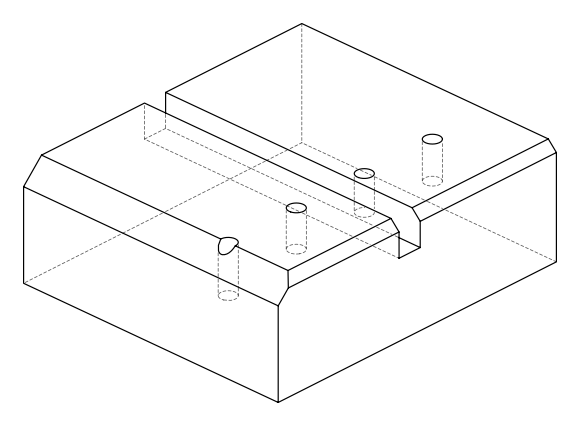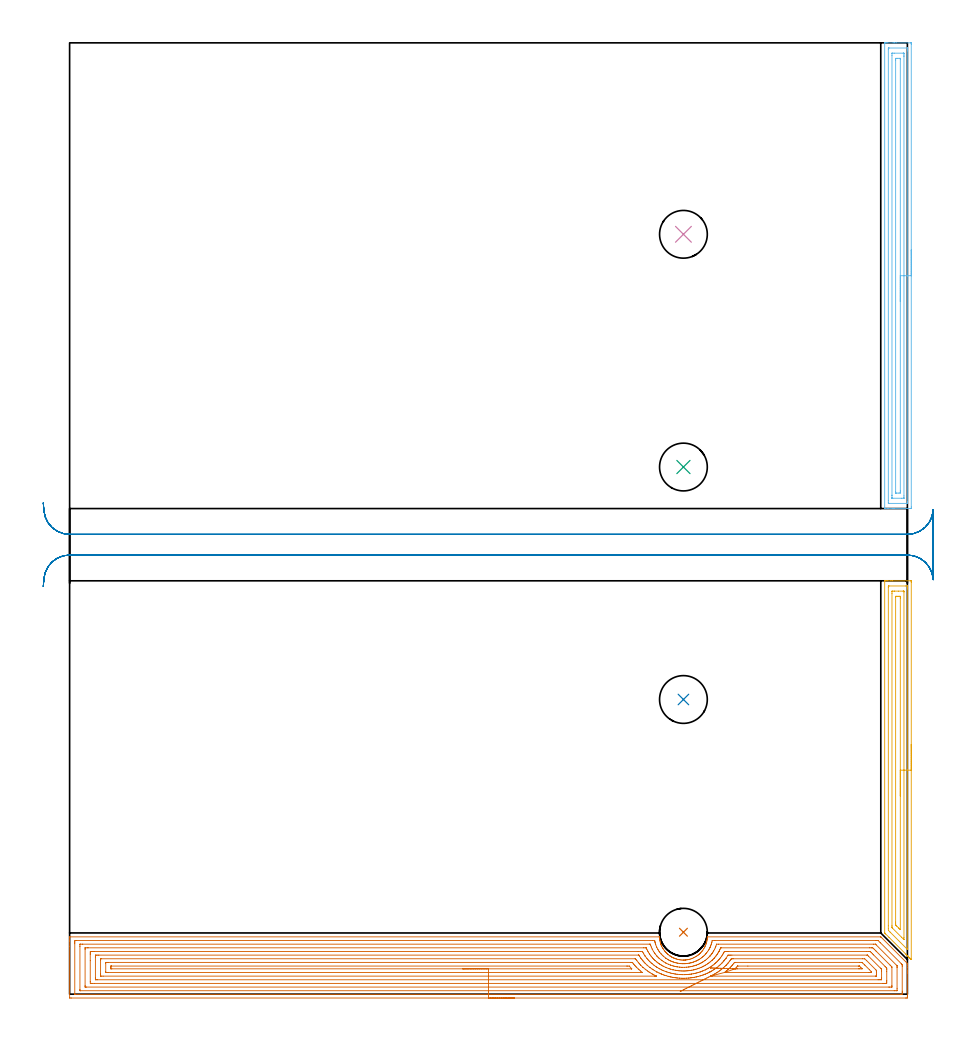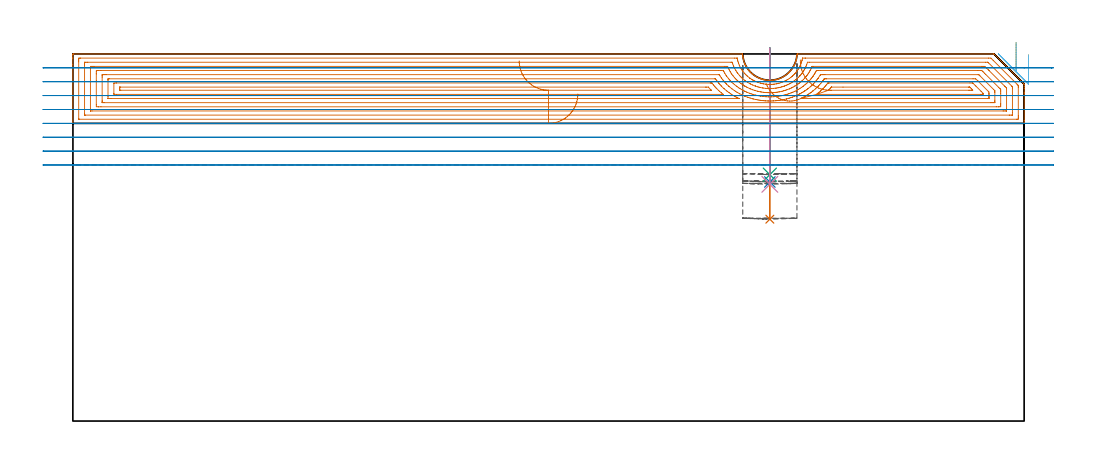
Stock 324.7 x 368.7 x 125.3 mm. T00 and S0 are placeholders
(PLAN: 8 operations, 2 tool changes, 46.9 min)
(1 INDEXABLE_INSERT_DRILL_BLIND_HOLE_FROM_SOLID | STEP1POCKET | NXT0302_008 | 0.24 min | 15080 mm3)
(2 INDEXABLE_INSERT_DRILL_BLIND_HOLE_FROM_SOLID_1 | STEP1POCKET_1 | NXT0302_008 | 0.18 min | 11672 mm3)
(3 INDEXABLE_INSERT_DRILL_BLIND_HOLE_FROM_SOLID_2 | STEP1POCKET_2 | NXT0302_008 | 0.17 min | 11001 mm3)
(4 INDEXABLE_INSERT_DRILL_BLIND_HOLE_FROM_SOLID_3 | STEP1POCKET_3 | NXT0302_008 | 0.19 min | 11886 mm3)
(5 AREA_MILL | FG_CHAMFER_SURFACE | UGT0205_001 | 4.77 min | 8412 mm3)
(6 AREA_MILL_1 | FG_CHAMFER_SURFACE_1 | UGT0205_001 | 6.01 min | 9890 mm3)
(7 AREA_MILL_2 | FG_CHAMFER_SURFACE_2 | UGT0205_001 | 23.33 min | 90036 mm3)
(8 MILL_RECTANGULAR_SLOT | SLOT_RECTANGULAR | UGT0201_094 | Follow Part, ap 5, ae 75% | 11.98 min | 343946 mm3)
(TOOL NXT0302_008 | Index. Insert Drill 18.5mm [880-D1850L25-05] | D18.5 PA176 FL93 Z2)
(TOOL UGT0205_001 | Chamfer Mill 20 x 3 x 45 deg. | D20 FL50 Z2)
(TOOL UGT0201_094 | End mill 20 mm | D20 FL38 Z4)
(OP 1 INDEXABLE_INSERT_DRILL_BLIND_HOLE_FROM_SOLID)
G17 G21 G94 G90
T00 M6
G54
G17 G0 G90 X237.9 Y24. S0 M3
G43 Z135.3 H1
G94 G81 G98 Z68.9 F250. R127.3
G80
M5
M2
(OP 2 INDEXABLE_INSERT_DRILL_BLIND_HOLE_FROM_SOLID_1)
G17 G21 G94 G90
T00 M6
G54
G17 G0 G90 X237.9 Y114.2 S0 M3
G43 Z135.3 H1
G94 G81 G98 Z81.6 F250. R127.3
G80
M5
M2
(OP 3 INDEXABLE_INSERT_DRILL_BLIND_HOLE_FROM_SOLID_2)
G17 G21 G94 G90
T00 M6
G54
G17 G0 G90 X237.9 Y204.3 S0 M3
G43 Z135.3 H1
G94 G81 G98 Z84.1 F250. R127.3
G80
M5
M2
(OP 4 INDEXABLE_INSERT_DRILL_BLIND_HOLE_FROM_SOLID_3)
G17 G21 G94 G90
T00 M6
G54
G17 G0 G90 X237.9 Y294.5 S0 M3
G43 Z135.3 H1
G94 G81 G98 Z80.8 F250. R127.3
G80
M5
M2
(OP 5 AREA_MILL)
G17 G21 G94 G90
T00 M6
G54
G17 G0 G90 X326.2 Y96.8 S1061 M3
G43 Z135.3 H0
Z125.
G94 G1 Y96.762 Z124.128 F250.
Y96.648 Z123.264
Y96.459 Z122.412
Y96.197 Z121.58
Y95.863 Z120.774
Y95.46 Z120.
Y94.992 Z119.264
Y94.46 Z118.572
Y93.871 Z117.929
Y93.228 Z117.34
Y92.536 Z116.808
Y91.8 Z116.34
Y91.026 Z115.937
Y90.22 Z115.603
Y89.388 Z115.341
Y88.536 Z115.152
Y87.672 Z115.038
Y86.8 Z115.
X326.199 Y13.525 Z115.001
X326.196 Y13.485
X326.189 Y13.41 Z115.003
X326.116 Y13.482 Z115.079
X326.031 Y13.568 Z115.167
X325.688 Y13.911 Z115.51
X325.585 Y14.014 Z115.613
X325.419 Y14.178 Z115.776
X325.26 Y14.339 Z115.937
X325.138 Y14.461 Z116.06
X324.982 Y14.616 Z116.213
X324.833 Y14.766 Z116.365
X324.692 Y14.907 Z116.506
X324.545 Y15.053 Z116.65
X324.405 Y15.194 Z116.793
X324.245 Y15.354 Z116.953
X324.108 Y15.49 Z117.088
X317.561 Y22.038 Z123.638
X316.244 Y23.355 Z124.954
X316.208 Y23.392 Z124.991
X315.973 Y23.629 Z125.223
X315.903 Y23.706 Z125.289
X315.9 Y23.838 Z125.3
Y160.032
X315.902 Y160.19 Z125.288
X316.027 Y160.197 Z125.166
X316.158 Y160.2 Z125.041
X316.462 Z124.738
X317.118 Z124.077
X318.32 Z122.877
X318.866 Z122.328
X325.856 Z115.341
X326.133 Y160.196 Z115.065
X326.192 Y160.19 Z115.005
X326.199 Y160.128 Z114.999
X326.2 Y159.586 Z115.
Y86.8
X324.786 Z116.414
X324.785 Y17.587 Z116.415
X324.783 Y17.385 Z116.417
X324.779 Y17.287 Z116.421
X324.778 Y17.284 Z116.422
X324.763 Y17.294 Z116.437
X324.733 Y17.32 Z116.467
X324.463 Y17.587 Z116.737
X317.992 Y24.059 Z123.208
X317.326 Y24.731 Z123.874
X317.317 Y25.421 Z123.883
X317.314 Y26.517 Z123.886
X317.315 Y157.599 Z123.885
X317.316 Y157.8 Z123.884
X317.32 Y158.145 Z123.88
X317.321 Y158.18 Z123.879
X317.366 Y158.19 Z123.834
X317.47 Y158.195 Z123.73
X317.601 Y158.199 Z123.599
X324.108 Y158.2 Z117.092
X324.592 Y158.199 Z116.608
X324.737 Y158.193 Z116.463
X324.765 Y158.19 Z116.435
X324.779 Y158.18 Z116.421
X324.781 Y158.148 Z116.419
X324.784 Y158.002 Z116.416
X324.785 Y157.8 Z116.415
X324.786 Y157.107 Z116.414
Y86.8
X323.372 Z117.828
X323.371 Y21.912 Z117.829
X323.367 Y21.159 Z117.833
X323.366 Y21.154 Z117.834
X323.347 Y21.159 Z117.853
X323.234 Y21.268 Z117.966
X322.447 Y22.052 Z118.753
X318.866 Y25.634 Z122.334
X318.761 Y25.748 Z122.439
X318.737 Y25.774 Z122.463
X318.733 Y25.91 Z122.467
X318.731 Y26.097 Z122.469
X318.728 Y26.657 Z122.472
X318.729 Y155.26 Z122.471
X318.731 Y156.014 Z122.469
X318.733 Y156.149 Z122.467
X318.735 Y156.19 Z122.465
X318.775 Y156.193 Z122.425
X318.866 Y156.196 Z122.334
X319.557 Y156.2 Z121.643
X319.739 Z121.461
X321.304 Z119.896
X323.052 Z118.148
X323.234 Y156.198 Z117.966
X323.295 Y156.196 Z117.905
X323.343 Y156.19 Z117.857
X323.365 Y156.185 Z117.835
X323.366 Y156.153 Z117.834
X323.37 Y156.014 Z117.83
X323.371 Y155.874 Z117.829
X323.372 Y86.8 Z117.828
X321.957 Z119.243
Y25.075
X321.956 Y25.033 Z119.244
X321.954 Y25.011 Z119.246
Y25.01
X321.939 Y25.022 Z119.261
X321.644 Y25.308 Z119.556
X321.487 Y25.462 Z119.713
X321.324 Y25.624 Z119.876
X320.613 Y26.336 Z120.587
X320.434 Y26.517 Z120.766
X320.245 Y26.715 Z120.955
X320.149 Y26.823 Z121.051
X320.147 Y26.878 Z121.053
X320.145 Y26.996 Z121.055
X320.143 Y27.41 Z121.057
Y27.891
Y153.815
X320.144 Y153.975 Z121.056
X320.147 Y154.103 Z121.053
X320.149 Y154.18 Z121.051
X320.19 Y154.19 Z121.01
X320.613 Y154.199 Z120.587
X320.64 Y154.2 Z120.56
X321.487 Z119.713
X321.514 Z119.686
X321.903 Y154.192 Z119.297
X321.946 Y154.19 Z119.254
X321.951 Y154.161 Z119.249
X321.955 Y154.112 Z119.245
X321.956 Y154.063 Z119.244
X321.957 Y153.747 Z119.243
Y153.334
Y86.8
Y85.928 Z119.281
Y85.064 Z119.395
Y84.212 Z119.583
Y83.38 Z119.846
Y82.574 Z120.18
Y81.8 Z120.582
Y81.064 Z121.051
Y80.372 Z121.582
Y79.729 Z122.172
Y79.14 Z122.815
Y78.608 Z123.507
Y78.14 Z124.243
Y77.737 Z125.017
Y77.403 Z125.822
Y77.141 Z126.655
Y76.952 Z127.506
Y76.838 Z128.371
Y76.8 Z129.243
G0 Z135.3
M5
M2
(OP 6 AREA_MILL_1)
G17 G21 G94 G90
T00 M6
G54
G17 G0 G90 X326.2 Y288.45 S1061 M3
G43 Z135.3 H0
Z125.
G94 G1 Y288.412 Z124.128 F250.
Y288.298 Z123.264
Y288.109 Z122.412
Y287.847 Z121.58
Y287.513 Z120.774
Y287.11 Z120.
Y286.642 Z119.264
Y286.11 Z118.572
Y285.521 Z117.929
Y284.878 Z117.34
Y284.186 Z116.809
Y283.45 Z116.34
Y282.676 Z115.937
Y281.87 Z115.603
Y281.038 Z115.341
Y280.186 Z115.152
Y279.322 Z115.038
Y278.45 Z115.
Y188.8
X326.194 Y188.253 Z115.004
X326.191 Y188.21 Z115.006
X326.142 Y188.2 Z115.055
X319.739 Z121.455
X319.167 Z122.031
X318.866 Z122.331
X317.118 Z124.077
X316.137 Z125.062
X316.018 Y188.201 Z125.174
X315.978 Y188.203 Z125.213
X315.903 Y188.21 Z125.288
X315.9 Y188.354 Z125.3
Y368.546
X315.902 Y368.69 Z125.288
X316.016 Y368.697 Z125.176
X316.137 Y368.7 Z125.062
X316.516 Z124.683
X317.118 Z124.077
X319.167 Z122.031
X319.739 Z121.455
X320.327 Z120.869
X325.856 Z115.341
X326.146 Y368.696 Z115.051
X326.192 Y368.69 Z115.005
X326.199 Y368.642 Z114.999
X326.2 Y368.1 Z115.
Y278.45
X324.786 Z116.414
X324.785 Y190.785 Z116.415
X324.783 Y190.584 Z116.417
X324.779 Y190.24 Z116.421
X324.771 Y190.21 Z116.429
X324.71 Y190.206 Z116.49
X324.61 Y190.202 Z116.59
X324.484 Y190.2 Z116.716
X317.493 Y190.201 Z123.707
X317.361 Y190.206 Z123.839
X317.336 Y190.21 Z123.864
X317.321 Y190.216 Z123.879
X317.32 Y190.244 Z123.88
X317.316 Y190.382 Z123.884
X317.315 Y190.584 Z123.885
X317.314 Y191.275 Z123.886
X317.315 Y366.115 Z123.885
X317.317 Y366.316 Z123.883
X317.321 Y366.66 Z123.879
X317.329 Y366.69 Z123.871
X317.391 Y366.694 Z123.809
X317.491 Y366.698 Z123.709
X317.616 Y366.7 Z123.584
X324.607 Y366.699 Z116.593
X324.739 Y366.694 Z116.461
X324.764 Y366.69 Z116.436
X324.779 Y366.684 Z116.421
X324.78 Y366.656 Z116.42
X324.784 Y366.518 Z116.416
X324.785 Y366.316 Z116.415
X324.786 Y365.624 Z116.414
Y278.45
X323.372 Z117.828
X323.371 Y193.12 Z117.829
X323.369 Y192.368 Z117.831
X323.367 Y192.232 Z117.833
X323.365 Y192.215 Z117.835
X323.356 Y192.21 Z117.844
X323.317 Y192.205 Z117.883
X323.234 Y192.202 Z117.966
X322.525 Y192.2 Z118.675
X319.03 Z122.17
X318.866 Y192.201 Z122.334
X318.811 Y192.202 Z122.389
X318.767 Y192.206 Z122.433
X318.742 Y192.209 Z122.458
X318.735 Y192.23 Z122.465
X318.732 Y192.368 Z122.468
X318.73 Y192.507 Z122.47
X318.728 Y193.26 Z122.472
Y193.4
X318.729 Y363.78 Z122.471
X318.731 Y364.532 Z122.47
X318.733 Y364.668 Z122.467
X318.735 Y364.685 Z122.465
X318.744 Y364.69 Z122.456
X318.784 Y364.695 Z122.416
X318.866 Y364.698 Z122.334
X319.575 Y364.7 Z121.625
X323.07 Z118.13
X323.234 Y364.699 Z117.966
X323.289 Y364.698 Z117.911
X323.333 Y364.694 Z117.867
X323.358 Y364.691 Z117.842
X323.365 Y364.67 Z117.835
X323.368 Y364.532 Z117.832
X323.37 Y364.393 Z117.83
X323.372 Y363.64 Z117.828
Y363.5
Y278.45
X321.957 Z119.243
Y195.044
X321.956 Y194.565 Z119.244
X321.954 Y194.404 Z119.246
X321.95 Y194.277 Z119.25
X321.946 Y194.21 Z119.254
X321.44 Y194.2 Z119.76
X320.566 Z120.634
X320.209 Y194.204 Z120.991
X320.165 Y194.207 Z121.035
X320.149 Y194.211 Z121.051
X320.147 Y194.223 Z121.053
X320.144 Y194.275 Z121.056
X320.143 Y194.325 Z121.057
Y194.632
Y361.856
X320.144 Y362.335 Z121.056
X320.146 Y362.496 Z121.054
X320.15 Y362.623 Z121.05
X320.154 Y362.69 Z121.046
X320.66 Y362.7 Z120.54
X321.534 Z119.666
X321.891 Y362.696 Z119.309
X321.935 Y362.693 Z119.265
X321.951 Y362.689 Z119.249
X321.953 Y362.677 Z119.247
X321.956 Y362.625 Z119.244
X321.957 Y362.575 Z119.243
Y362.268
Y278.45
Y277.578 Z119.281
Y276.714 Z119.395
Y275.862 Z119.583
Y275.03 Z119.846
Y274.224 Z120.18
Y273.45 Z120.582
Y272.714 Z121.051
Y272.022 Z121.582
Y271.379 Z122.172
Y270.79 Z122.815
Y270.258 Z123.507
Y269.79 Z124.243
Y269.387 Z125.017
Y269.053 Z125.822
Y268.791 Z126.655
Y268.602 Z127.506
Y268.488 Z128.371
Y268.45 Z129.243
G0 Z135.3
M5
M2
(OP 7 AREA_MILL_2)
G17 G21 G94 G90
T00 M6
G54
G17 G0 G90 X172.35 Y-1.5 S1061 M3
G43 Z135.3 H0
Z111.6
G94 G1 X172.312 Z110.728 F250.
X172.198 Z109.863
X172.009 Z109.012
X171.747 Z108.18
X171.413 Z107.374
X171.01 Z106.6
X170.542 Z105.864
X170.01 Z105.172
X169.421 Z104.529
X168.778 Z103.94
X168.086 Z103.408
X167.35 Z102.94
X166.576 Z102.537
X165.77 Z102.203
X164.938 Z101.941
X164.086 Z101.752
X163.222 Z101.638
X162.35 Z101.6
X0.621
X0.149 Y-1.495 Z101.603
X0.01 Y-1.492 Z101.606
X0. Y-1.348 Z101.749
Y18.532 Z121.627
Y20.559 Z123.655
Y20.901 Z123.995
Y21.874 Z124.973
X0.01 Y22.193 Z125.293
X0.174 Y22.2 Z125.3
X228.471
X228.595 Y22.195 Z125.291
X228.62 Y21.99 Z125.087
X228.636 Y21.78 Z124.876
X228.644 Y21.663 Z124.76
X228.663 Y21.497 Z124.595
X228.695 Y21.217 Z124.315
X228.747 Y20.901 Z124.
X228.769 Y20.769 Z123.869
X228.865 Y20.324 Z123.424
X228.985 Y19.877 Z122.976
X229.126 Y19.434 Z122.531
X229.222 Y19.168 Z122.264
X229.232 Y19.142 Z122.238
X229.308 Y18.951 Z122.05
X229.326 Y18.904 Z122.003
X229.365 Y18.82 Z121.919
X229.419 Y18.703 Z121.799
X229.446 Y18.642 Z121.741
X229.493 Y18.541 Z121.64
X229.721 Y18.091 Z121.19
X229.874 Y17.823 Z120.921
X229.973 Y17.649 Z120.747
X230.142 Y17.384 Z120.481
X230.219 Y17.261 Z120.358
X230.556 Y16.809 Z119.906
X230.595 Y16.757 Z119.855
X230.847 Y16.448 Z119.547
X231.042 Y16.227 Z119.326
X231.112 Y16.148 Z119.247
X231.152 Y16.108 Z119.206
X231.194 Y16.065 Z119.162
X231.302 Y15.954 Z119.054
X231.39 Y15.864 Z118.964
X231.693 Y15.583 Z118.682
X231.783 Y15.505 Z118.604
X232.006 Y15.312 Z118.411
X232.446 Y14.974 Z118.07
X232.669 Y14.815 Z117.914
X232.775 Y14.746 Z117.844
X232.899 Y14.665 Z117.763
X233.341 Y14.405 Z117.501
X233.386 Y14.381 Z117.476
X233.792 Y14.16 Z117.259
X233.833 Y14.141 Z117.24
X233.958 Y14.08 Z117.18
X234.279 Y13.943 Z117.039
X234.319 Y13.926 Z117.022
X234.465 Y13.867 Z116.966
X234.56 Y13.83 Z116.929
X234.684 Y13.782 Z116.878
X234.726 Y13.769 Z116.863
X234.999 Y13.676 Z116.773
X235.13 Y13.632 Z116.73
X235.578 Y13.503 Z116.602
X236.023 Y13.399 Z116.499
X236.053 Y13.394 Z116.494
X236.471 Y13.32 Z116.415
X236.917 Y13.259 Z116.359
X237.364 Y13.224 Z116.319
X237.81 Y13.208 Z116.304
X237.958 Y13.21 Z116.305
X238.257 Y13.215 Z116.31
X238.509 Y13.232 Z116.323
X238.651 Y13.239 Z116.335
X238.704 Y13.242 Z116.338
X239.15 Y13.292 Z116.387
X239.597 Y13.363 Z116.461
X240.043 Y13.457 Z116.554
X240.491 Y13.576 Z116.674
X240.936 Y13.717 Z116.815
X241.385 Y13.888 Z116.984
X241.843 Y14.082 Z117.179
X242.286 Y14.309 Z117.407
X242.722 Y14.553 Z117.653
X243.041 Y14.757 Z117.857
X243.354 Y14.972 Z118.072
X243.478 Y15.065 Z118.165
X243.615 Y15.169 Z118.268
X244.019 Y15.509 Z118.608
X244.108 Y15.59 Z118.689
X244.412 Y15.865 Z118.964
X244.508 Y15.959 Z119.058
X244.555 Y16.01 Z119.11
X244.865 Y16.351 Z119.451
X245.207 Y16.756 Z119.856
X245.224 Y16.779 Z119.878
X245.35 Y16.944 Z120.04
X245.401 Y17.009 Z120.107
X245.823 Y17.648 Z120.748
X246.069 Y18.072 Z121.171
X246.169 Y18.263 Z121.362
X246.294 Y18.502 Z121.601
X246.501 Y18.984 Z122.083
X246.671 Y19.432 Z122.532
X246.815 Y19.877 Z122.976
X246.854 Y20.021 Z123.12
X246.935 Y20.325 Z123.423
X247.031 Y20.77 Z123.868
X247.106 Y21.218 Z124.315
X247.155 Y21.643 Z124.739
X247.165 Y21.78 Z124.876
X247.192 Y22.139 Z125.237
X247.205 Y22.195 Z125.293
X247.236 Y22.2 Z125.3
X314.251
X314.395 Y22.196 Z125.29
X314.523 Y22.078 Z125.176
X324.562 Y12.038 Z115.137
X324.69 Y11.901 Z114.995
X324.7 Y11.766 Z114.866
Y11.034 Z114.134
Y10.35 Z113.445
Y9.129 Z112.226
Y8.592 Z111.686
Y7.981 Z111.076
Y-0.47 Z102.628
X324.695 Y-1.08 Z102.018
X324.69 Y-1.492 Z101.605
X324.502 Y-1.496 Z101.602
X324.079 Y-1.5 Z101.6
X162.35
Y-0.086 Z103.014
X2.29 Y-0.085 Z103.015
X2.044 Y-0.08 Z103.02
X2.018 Y-0.079 Z103.021
X2.01 Y-0.067 Z103.033
X2.004 Y-0.034 Z103.066
X2.002 Y-0.002 Z103.098
X2. Y0.2 Z103.3
Y19.543 Z122.643
X2.003 Y20.021 Z123.121
X2.009 Y20.414 Z123.514
X2.029 Y20.779 Z123.879
X2.408 Y20.784 Z123.884
X2.525 Y20.785 Z123.885
X225.908 Y20.786 Z123.886
X226.684 Y20.783 Z123.883
X226.734 Y20.781 Z123.881
X226.741 Y20.78 Z123.88
X226.753 Y20.739 Z123.839
X226.775 Y20.647 Z123.747
X226.824 Y20.423 Z123.523
X226.873 Y20.203 Z123.303
X226.917 Y20.021 Z123.121
X226.998 Y19.713 Z122.813
X227.178 Y19.142 Z122.242
X227.471 Y18.368 Z121.468
X227.519 Y18.263 Z121.363
X227.578 Y18.135 Z121.235
X227.978 Y17.384 Z120.484
X228.159 Y17.07 Z120.17
X228.471 Y16.575 Z119.675
X228.522 Y16.505 Z119.605
X228.66 Y16.319 Z119.419
X229.227 Y15.625 Z118.725
X229.365 Y15.466 Z118.566
X229.723 Y15.095 Z118.195
X230.092 Y14.746 Z117.846
X230.258 Y14.599 Z117.699
X231.078 Y13.939 Z117.039
X231.152 Y13.888 Z116.988
X231.183 Y13.867 Z116.967
X231.708 Y13.534 Z116.634
X232.046 Y13.332 Z116.432
X232.182 Y13.256 Z116.356
X232.689 Y12.988 Z116.088
X232.939 Y12.869 Z115.969
X233.16 Y12.771 Z115.871
X233.833 Y12.508 Z115.608
X234.006 Y12.45 Z115.55
X234.659 Y12.242 Z115.342
X234.726 Y12.222 Z115.322
X234.777 Y12.208 Z115.308
X235.178 Y12.108 Z115.208
X235.62 Y12.017 Z115.117
X235.734 Y11.996 Z115.096
X236.513 Y11.881 Z114.981
X236.772 Y11.854 Z114.954
X237.407 Y11.811 Z114.911
X237.72 Y11.8 Z114.9
X238.3 Y11.805 Z114.905
X238.593 Y11.82 Z114.92
X239.194 Y11.87 Z114.97
X239.411 Y11.894 Z114.994
X240.087 Y11.997 Z115.097
X240.183 Y12.014 Z115.114
X240.642 Y12.108 Z115.208
X240.912 Y12.177 Z115.277
X240.942 Y12.185 Z115.285
X240.981 Y12.196 Z115.296
X241.595 Y12.383 Z115.483
X241.874 Y12.475 Z115.575
X242.25 Y12.618 Z115.718
X242.768 Y12.829 Z115.929
X242.879 Y12.878 Z115.978
X243.11 Y12.988 Z116.088
X243.47 Y13.176 Z116.276
X243.661 Y13.281 Z116.381
X244.037 Y13.497 Z116.597
X244.555 Y13.826 Z116.926
X244.579 Y13.843 Z116.943
X244.613 Y13.867 Z116.967
X245.088 Y14.222 Z117.322
X245.449 Y14.517 Z117.617
X245.573 Y14.624 Z117.724
X245.709 Y14.746 Z117.846
X246.034 Y15.049 Z118.149
X246.342 Y15.365 Z118.465
X246.467 Y15.502 Z118.602
X246.574 Y15.625 Z118.725
X246.872 Y15.983 Z119.083
X247.236 Y16.446 Z119.546
X247.26 Y16.481 Z119.581
X247.275 Y16.505 Z119.605
X247.605 Y17.02 Z120.12
X247.823 Y17.384 Z120.484
X247.934 Y17.576 Z120.676
X248.129 Y17.937 Z121.037
X248.234 Y18.16 Z121.26
X248.277 Y18.263 Z121.363
X248.488 Y18.789 Z121.889
X248.619 Y19.142 Z122.242
X248.716 Y19.444 Z122.544
X248.884 Y20.021 Z123.121
X248.912 Y20.13 Z123.23
X249.023 Y20.633 Z123.733
X249.061 Y20.779 Z123.879
X249.082 Y20.781 Z123.881
X249.142 Y20.783 Z123.883
X249.916 Y20.786 Z123.886
X250.033
X312.581 Y20.785 Z123.885
X313.357 Y20.779 Z123.879
X314.127 Y20.021 Z123.121
X314.251 Y19.899 Z122.999
X322.292 Y11.857 Z114.957
X322.603 Y11.538 Z114.638
X322.678 Y11.46 Z114.56
X322.69 Y11.363 Z114.463
X322.694 Y11.229 Z114.329
X322.699 Y10.829 Z113.929
X322.7 Y1.157 Z104.257
X322.697 Y0.679 Z103.779
X322.691 Y0.286 Z103.386
X322.671 Y-0.079 Z103.021
X322.292 Y-0.084 Z103.016
X322.175 Y-0.085 Z103.015
X162.35 Y-0.086 Z103.014
Y1.328 Z104.428
X4.195 Y1.329 Z104.429
X4.117 Y1.33 Z104.43
X4.056 Y1.332 Z104.432
X4.021 Y1.335 Z104.435
X4.01 Y1.367 Z104.467
X4.005 Y1.558 Z104.658
X4.001 Y1.748 Z104.848
X4. Y18.455 Z121.555
X4.002 Y19.142 Z122.242
X4.004 Y19.33 Z122.43
X4.009 Y19.357 Z122.457
X4.024 Y19.365 Z122.465
X4.079 Y19.367 Z122.467
X4.195 Y19.369 Z122.469
X4.855 Y19.371 Z122.471
X5.088
X224.665
X224.897 Y19.369 Z122.469
X224.975 Y19.368 Z122.468
X225.03 Y19.365 Z122.465
X225.06 Y19.31 Z122.41
X225.117 Y19.142 Z122.242
X225.226 Y18.819 Z121.919
X225.443 Y18.263 Z121.363
X225.544 Y18.012 Z121.112
X225.791 Y17.473 Z120.573
X225.837 Y17.384 Z120.484
X225.885 Y17.291 Z120.391
X226.325 Y16.505 Z119.605
X226.684 Y15.952 Z119.052
X226.928 Y15.625 Z118.725
X227.578 Y14.814 Z117.914
X227.64 Y14.746 Z117.846
X228.046 Y14.324 Z117.424
X228.471 Y13.908 Z117.008
X228.518 Y13.867 Z116.967
X229.365 Y13.181 Z116.281
X229.612 Y12.988 Z116.088
X230.258 Y12.555 Z115.655
X231.01 Y12.108 Z115.208
X231.152 Y12.029 Z115.129
X231.327 Y11.936 Z115.036
X232.046 Y11.6 Z114.7
X232.929 Y11.239 Z114.339
X232.939 Y11.235 Z114.335
X232.957 Y11.229 Z114.329
X233.833 Y10.959 Z114.059
X234.214 Y10.854 Z113.954
X234.726 Y10.733 Z113.833
X235.356 Y10.609 Z113.709
X235.62 Y10.57 Z113.67
X236.4 Y10.462 Z113.562
X236.513 Y10.451 Z113.551
X237.364 Y10.392 Z113.492
X237.407 Y10.39 Z113.49
X238.264 Y10.385 Z113.485
X238.3 Y10.387 Z113.487
X239.107 Y10.436 Z113.536
X239.194 Y10.444 Z113.544
X239.911 Y10.524 Z113.624
X240.087 Y10.55 Z113.65
X240.679 Y10.647 Z113.747
X240.981 Y10.71 Z113.81
X241.41 Y10.807 Z113.907
X241.874 Y10.933 Z114.033
X242.106 Y11.001 Z114.101
X242.768 Y11.203 Z114.303
X242.788 Y11.21 Z114.31
X242.84 Y11.229 Z114.329
X243.424 Y11.463 Z114.563
X243.661 Y11.562 Z114.662
X244.046 Y11.73 Z114.83
X244.555 Y11.986 Z115.086
X244.788 Y12.108 Z115.208
X245.206 Y12.347 Z115.447
X245.449 Y12.494 Z115.594
X245.75 Y12.691 Z115.791
X246.191 Y12.988 Z116.088
X246.278 Y13.05 Z116.15
X246.342 Y13.098 Z116.198
X246.774 Y13.442 Z116.542
X247.236 Y13.827 Z116.927
X247.257 Y13.846 Z116.946
X247.28 Y13.867 Z116.967
X247.711 Y14.278 Z117.378
X248.129 Y14.711 Z117.811
X248.146 Y14.73 Z117.83
X248.16 Y14.746 Z117.846
X248.55 Y15.211 Z118.311
X248.88 Y15.625 Z118.725
X248.942 Y15.705 Z118.805
X249.023 Y15.814 Z118.914
X249.297 Y16.234 Z119.334
X249.467 Y16.505 Z119.605
X249.634 Y16.782 Z119.882
X249.916 Y17.275 Z120.375
X249.954 Y17.347 Z120.447
X249.971 Y17.384 Z120.484
X250.229 Y17.956 Z121.056
X250.354 Y18.263 Z121.363
X250.48 Y18.587 Z121.687
X250.71 Y19.241 Z122.341
X250.734 Y19.304 Z122.404
X250.759 Y19.365 Z122.465
X250.81 Y19.366 Z122.466
X251.471 Y19.371 Z122.471
X311.57
X312.233 Y19.369 Z122.469
X312.288 Y19.367 Z122.467
X312.313 Y19.365 Z122.465
X312.359 Y19.328 Z122.428
X312.464 Y19.234 Z122.334
X312.558 Y19.142 Z122.242
X320.505 Y11.196 Z114.296
X320.61 Y11.087 Z114.187
X320.66 Y11.033 Z114.133
X320.683 Y11.006 Z114.106
X320.69 Y10.925 Z114.025
X320.697 Y10.542 Z113.642
X320.699 Y10.35 Z113.45
X320.7 Y2.246 Z105.346
X320.698 Y1.558 Z104.658
X320.696 Y1.371 Z104.471
X320.691 Y1.343 Z104.443
X320.676 Y1.335 Z104.435
X320.622 Y1.333 Z104.433
X320.505 Y1.331 Z104.431
X319.845 Y1.329 Z104.429
X319.612 Y1.328 Z104.428
X162.35
Y2.743 Z105.843
X6.564
X6.139 Y2.745 Z105.845
X6.053 Y2.747 Z105.847
X6.02 Y2.749 Z105.849
X6.01 Y2.783 Z105.883
X6.007 Y2.885 Z105.985
X6. Y3.298 Z106.398
Y17.366 Z120.466
X6.004 Y17.814 Z120.914
X6.007 Y17.922 Z121.022
X6.009 Y17.944 Z121.044
X6.03 Y17.95 Z121.05
X6.098 Y17.953 Z121.053
X6.294 Y17.956 Z121.056
X6.875 Y17.957 Z121.057
X7.186
X222.528
X223.11 Y17.955 Z121.055
X223.426 Y17.952 Z121.052
X223.473 Y17.95 Z121.05
X223.487 Y17.924 Z121.024
X223.517 Y17.862 Z120.962
X223.732 Y17.384 Z120.484
X224.004 Y16.817 Z119.917
X224.172 Y16.505 Z119.605
X224.369 Y16.145 Z119.245
X224.696 Y15.625 Z118.725
X224.897 Y15.316 Z118.416
X225.336 Y14.746 Z117.846
X225.791 Y14.183 Z117.283
X226.071 Y13.867 Z116.967
X226.369 Y13.553 Z116.653
X226.684 Y13.243 Z116.343
X226.959 Y12.988 Z116.088
X227.578 Y12.479 Z115.579
X228.041 Y12.108 Z115.208
X228.471 Y11.803 Z114.903
X228.719 Y11.637 Z114.737
X228.963 Y11.477 Z114.577
X229.361 Y11.234 Z114.334
X229.365 Y11.231 Z114.331
X229.937 Y10.913 Z114.013
X230.258 Y10.746 Z113.846
X231.093 Y10.35 Z113.45
X231.152 Y10.325 Z113.425
X231.196 Y10.307 Z113.407
X232.046 Y9.978 Z113.078
X232.613 Y9.791 Z112.891
X232.939 Y9.693 Z112.793
X233.731 Y9.471 Z112.571
X233.833 Y9.446 Z112.546
X233.865 Y9.439 Z112.539
X234.726 Y9.266 Z112.366
X234.981 Y9.22 Z112.32
X235.62 Y9.129 Z112.229
X236.022 Y9.075 Z112.175
X236.513 Y9.032 Z112.132
X236.991 Y9.001 Z112.101
X237.407 Y8.981 Z112.081
X237.909 Y8.977 Z112.077
X238.3
X238.778 Y9. Z112.1
X239.194 Y9.025 Z112.125
X239.61 Y9.061 Z112.161
X240.087 Y9.112 Z112.212
X240.41 Y9.153 Z112.253
X240.981 Y9.244 Z112.344
X241.178 Y9.277 Z112.377
X241.874 Y9.421 Z112.521
X241.916 Y9.43 Z112.53
X242.091 Y9.471 Z112.571
X242.619 Y9.618 Z112.718
X242.768 Y9.661 Z112.761
X243.299 Y9.828 Z112.928
X243.661 Y9.945 Z113.045
X243.959 Y10.058 Z113.158
X244.555 Y10.287 Z113.387
X244.6 Y10.305 Z113.405
X244.705 Y10.35 Z113.45
X245.213 Y10.581 Z113.681
X245.449 Y10.698 Z113.798
X245.803 Y10.881 Z113.981
X246.342 Y11.171 Z114.271
X246.38 Y11.192 Z114.292
X246.443 Y11.229 Z114.329
X246.926 Y11.534 Z114.634
X247.236 Y11.736 Z114.836
X247.458 Y11.89 Z114.99
X247.765 Y12.108 Z115.208
X247.971 Y12.264 Z115.364
X248.129 Y12.388 Z115.488
X248.459 Y12.663 Z115.763
X248.841 Y12.988 Z116.088
X248.937 Y13.072 Z116.172
X249.023 Y13.152 Z116.252
X249.388 Y13.507 Z116.607
X249.734 Y13.867 Z116.967
X249.821 Y13.961 Z117.061
X249.916 Y14.068 Z117.168
X250.227 Y14.44 Z117.54
X250.476 Y14.746 Z117.846
X250.621 Y14.932 Z118.032
X250.81 Y15.181 Z118.281
X250.989 Y15.449 Z118.549
X251.103 Y15.625 Z118.725
X251.332 Y15.991 Z119.091
X251.636 Y16.505 Z119.605
X251.661 Y16.547 Z119.647
X251.703 Y16.624 Z119.724
X251.955 Y17.136 Z120.236
X252.07 Y17.384 Z120.484
X252.232 Y17.742 Z120.842
X252.323 Y17.938 Z121.038
X252.331 Y17.951 Z121.051
X252.343 Y17.953 Z121.053
X252.378 Y17.956 Z121.056
X252.451 Y17.957 Z121.057
X252.597
X310.094
X310.676 Y17.956 Z121.056
X310.99 Y17.954 Z121.054
X311.273 Y17.95 Z121.05
X311.57 Y17.673 Z120.773
X311.865 Y17.384 Z120.484
X312.464 Y16.788 Z119.888
X312.747 Y16.505 Z119.605
X318.022 Y11.229 Z114.329
X318.212 Y11.037 Z114.137
X318.573 Y10.67 Z113.77
X318.67 Y10.569 Z113.669
X318.69 Y10.528 Z113.628
X318.7 Y10.35 Z113.45
Y3.334 Z106.434
X318.696 Y2.886 Z105.986
X318.693 Y2.779 Z105.879
X318.691 Y2.756 Z105.856
X318.67 Y2.75 Z105.85
X318.602 Y2.747 Z105.847
X318.406 Y2.744 Z105.844
X317.825 Y2.743 Z105.843
X317.514
X162.35
Y4.157 Z107.257
X9.595
X8.7 Y4.158 Z107.258
X8.662 Y4.16 Z107.26
X8.01 Y4.195 Z107.295
X8.001 Y4.846 Z107.946
X8. Y12.98 Z116.08
Y15.398 Z118.498
X8.001 Y15.625 Z118.725
X8.004 Y16.273 Z119.373
X8.01 Y16.505 Z119.605
X8.626 Y16.541 Z119.641
X8.662 Y16.542 Z119.642
X9.517 Y16.543 Z119.643
X220.391
X221.285 Y16.542 Z119.642
X221.323 Y16.541 Z119.641
X222.026 Y16.505 Z119.605
X222.217 Y16.158 Z119.258
X222.518 Y15.625 Z118.725
X222.962 Y14.892 Z117.992
X223.059 Y14.746 Z117.846
X223.11 Y14.672 Z117.772
X223.741 Y13.867 Z116.967
X224.004 Y13.539 Z116.639
X224.264 Y13.243 Z116.343
X224.497 Y12.988 Z116.088
X224.897 Y12.58 Z115.68
X225.392 Y12.108 Z115.208
X225.791 Y11.778 Z114.878
X226.471 Y11.229 Z114.329
X226.684 Y11.068 Z114.168
X227.273 Y10.65 Z113.75
X227.578 Y10.453 Z113.553
X227.745 Y10.35 Z113.45
X228.471 Y9.931 Z113.031
X228.77 Y9.764 Z112.864
X229.343 Y9.471 Z112.571
X229.365 Y9.46 Z112.56
X229.386 Y9.45 Z112.55
X229.964 Y9.189 Z112.289
X230.258 Y9.065 Z112.165
X230.959 Y8.782 Z111.882
X231.152 Y8.713 Z111.813
X231.507 Y8.592 Z111.692
X232.046 Y8.424 Z111.524
X232.291 Y8.35 Z111.45
X232.939 Y8.177 Z111.277
X233.492 Y8.047 Z111.147
X233.833 Y7.978 Z111.078
X234.609 Y7.827 Z110.927
X234.726 Y7.809 Z110.909
X235.4 Y7.712 Z110.812
X235.62 Y7.683 Z110.783
X235.653 Y7.68 Z110.78
X236.513 Y7.608 Z110.708
X236.627 Y7.601 Z110.701
X237.407 Y7.567 Z110.667
X237.559 Y7.563 Z110.663
X238.3
X238.449 Y7.566 Z110.666
X239.194 Y7.602 Z110.702
X239.299 Y7.609 Z110.709
X240.087 Y7.676 Z110.776
X240.121 Y7.679 Z110.779
X240.43 Y7.712 Z110.812
X240.913 Y7.779 Z110.879
X240.981 Y7.789 Z110.889
X241.676 Y7.908 Z111.008
X241.874 Y7.948 Z111.048
X242.411 Y8.064 Z111.164
X242.768 Y8.146 Z111.246
X243.123 Y8.242 Z111.342
X243.661 Y8.394 Z111.494
X243.816 Y8.44 Z111.54
X244.306 Y8.592 Z111.692
X244.492 Y8.653 Z111.753
X244.555 Y8.675 Z111.775
X245.135 Y8.9 Z112.
X245.449 Y9.025 Z112.125
X245.767 Y9.158 Z112.258
X246.342 Y9.408 Z112.508
X246.385 Y9.428 Z112.528
X246.471 Y9.471 Z112.571
X246.97 Y9.732 Z112.832
X247.236 Y9.875 Z112.975
X247.543 Y10.048 Z113.148
X248.063 Y10.35 Z113.45
X248.104 Y10.375 Z113.475
X248.129 Y10.391 Z113.491
X248.636 Y10.73 Z113.83
X249.023 Y10.994 Z114.094
X249.16 Y11.094 Z114.194
X249.339 Y11.229 Z114.329
X249.916 Y11.69 Z114.79
X250.145 Y11.883 Z114.983
X250.405 Y12.108 Z115.208
X250.615 Y12.3 Z115.4
X250.81 Y12.482 Z115.582
X251.065 Y12.736 Z115.836
X251.306 Y12.988 Z116.088
X251.495 Y13.192 Z116.292
X251.703 Y13.424 Z116.524
X251.907 Y13.666 Z116.766
X252.071 Y13.867 Z116.967
X252.3 Y14.159 Z117.259
X252.597 Y14.544 Z117.644
X252.68 Y14.665 Z117.765
X252.733 Y14.746 Z117.846
X253.024 Y15.205 Z118.305
X253.286 Y15.625 Z118.725
X253.362 Y15.752 Z118.852
X253.49 Y15.974 Z119.074
X253.678 Y16.32 Z119.42
X253.779 Y16.505 Z119.605
X254.347 Y16.54 Z119.64
X254.384 Y16.541 Z119.641
X255.238 Y16.543 Z119.643
X308.85
X309.746 Y16.541 Z119.641
X309.783 Y16.54 Z119.64
X310.285 Y16.505 Z119.605
X310.676 Y16.122 Z119.222
X311.176 Y15.625 Z118.725
X311.57 Y15.232 Z118.332
X316.038 Y10.764 Z113.864
X316.449 Y10.35 Z113.45
X316.583 Y10.213 Z113.313
X316.684 Y10.105 Z113.205
X316.69 Y10.024 Z113.124
X316.698 Y9.7 Z112.8
X316.699 Y9.471 Z112.571
X316.7 Y8.819 Z111.919
Y5.302 Z108.402
X316.699 Y5.075 Z108.175
X316.696 Y4.427 Z107.527
X316.69 Y4.195 Z107.295
X316.074 Y4.159 Z107.259
X316.038 Y4.158 Z107.258
X315.183 Y4.157 Z107.257
X162.35
Y5.571 Z108.671
X10.838
X10.449 Y5.573 Z108.673
X10.061 Y5.577 Z108.677
X10.017 Y5.578 Z108.678
X10.01 Y5.611 Z108.711
X10.005 Y5.689 Z108.789
X10.002 Y5.807 Z108.907
X10. Y5.954 Z109.054
Y6.396 Z109.496
Y14.309 Z117.409
X10.002 Y14.746 Z117.846
X10.005 Y14.967 Z118.067
X10.01 Y15.077 Z118.177
X10.014 Y15.122 Z118.222
X10.065 Y15.124 Z118.224
X10.449 Y15.127 Z118.227
X10.954 Y15.129 Z118.229
X11.343
X220.43 Y15.128 Z118.228
X220.559 Y15.127 Z118.227
X220.605 Y15.124 Z118.224
X220.627 Y15.122 Z118.222
X220.642 Y15.102 Z118.202
X220.701 Y15.014 Z118.114
X220.872 Y14.746 Z117.846
X221.323 Y14.042 Z117.142
X221.454 Y13.867 Z116.967
X221.861 Y13.338 Z116.438
X222.141 Y12.988 Z116.088
X222.217 Y12.895 Z115.995
X222.589 Y12.47 Z115.57
X222.925 Y12.108 Z115.208
X223.11 Y11.917 Z115.017
X223.826 Y11.229 Z114.329
X224.004 Y11.077 Z114.177
X224.889 Y10.35 Z113.45
X224.937 Y10.311 Z113.411
X225.791 Y9.706 Z112.806
X226.141 Y9.471 Z112.571
X226.684 Y9.14 Z112.24
X227.513 Y8.656 Z111.756
X227.578 Y8.621 Z111.721
X227.636 Y8.592 Z111.692
X228.471 Y8.191 Z111.291
X229.228 Y7.847 Z110.947
X229.365 Y7.791 Z110.891
X229.564 Y7.712 Z110.812
X230.258 Y7.447 Z110.547
X230.667 Y7.31 Z110.41
X231.152 Y7.16 Z110.26
X231.953 Y6.924 Z110.024
X232.046 Y6.899 Z109.999
X232.293 Y6.833 Z109.933
X232.939 Y6.687 Z109.787
X233.129 Y6.646 Z109.746
X233.833 Y6.513 Z109.613
X234.231 Y6.442 Z109.542
X234.726 Y6.371 Z109.471
X235.271 Y6.297 Z109.397
X235.62 Y6.263 Z109.363
X236.255 Y6.208 Z109.308
X236.513 Y6.191 Z109.291
X237.2 Y6.157 Z109.257
X237.407 Y6.152 Z109.252
X238.104 Y6.147 Z109.247
X238.3 Y6.148 Z109.248
X238.97 Y6.174 Z109.274
X239.194 Y6.187 Z109.287
X239.806 Y6.23 Z109.33
X240.087 Y6.255 Z109.355
X240.62 Y6.309 Z109.409
X240.981 Y6.354 Z109.454
X241.408 Y6.413 Z109.513
X241.874 Y6.488 Z109.588
X242.174 Y6.538 Z109.638
X242.768 Y6.659 Z109.759
X242.913 Y6.69 Z109.79
X243.536 Y6.833 Z109.933
X243.635 Y6.859 Z109.959
X243.661 Y6.867 Z109.967
X244.326 Y7.059 Z110.159
X244.555 Y7.127 Z110.227
X245.005 Y7.27 Z110.37
X245.449 Y7.414 Z110.514
X245.669 Y7.496 Z110.596
X246.241 Y7.712 Z110.812
X246.313 Y7.741 Z110.841
X246.342 Y7.753 Z110.853
X246.936 Y8.007 Z111.107
X247.236 Y8.14 Z111.24
X247.548 Y8.285 Z111.385
X248.129 Y8.572 Z111.672
X248.142 Y8.578 Z111.678
X248.167 Y8.592 Z111.692
X248.711 Y8.898 Z111.998
X249.023 Y9.077 Z112.177
X249.271 Y9.227 Z112.327
X249.666 Y9.471 Z112.571
X249.817 Y9.568 Z112.668
X249.916 Y9.635 Z112.735
X250.341 Y9.932 Z113.032
X250.81 Y10.266 Z113.366
X250.858 Y10.303 Z113.403
X250.917 Y10.35 Z113.45
X251.703 Y10.994 Z114.094
X251.831 Y11.103 Z114.203
X251.973 Y11.229 Z114.329
X252.294 Y11.527 Z114.627
X252.597 Y11.814 Z114.914
X252.744 Y11.963 Z115.063
X252.883 Y12.108 Z115.208
X253.171 Y12.423 Z115.523
X253.49 Y12.779 Z115.879
X253.587 Y12.893 Z115.993
X253.665 Y12.988 Z116.088
X253.98 Y13.386 Z116.486
X254.356 Y13.867 Z116.967
X254.368 Y13.883 Z116.983
X254.384 Y13.905 Z117.005
X255.065 Y14.955 Z118.055
X255.13 Y15.051 Z118.151
X255.186 Y15.122 Z118.222
X255.277 Y15.123 Z118.223
X255.783 Y15.128 Z118.228
X256.171 Y15.129 Z118.229
X256.675
X309.019 Y15.128 Z118.228
X309.123 Y15.126 Z118.226
X309.19 Y15.122 Z118.222
X309.223 Y15.118 Z118.218
X309.244 Y15.098 Z118.198
X309.605 Y14.746 Z117.846
X314.251 Y10.102 Z113.202
X314.566 Y9.783 Z112.883
X314.642 Y9.703 Z112.803
X314.677 Y9.663 Z112.763
X314.69 Y9.617 Z112.717
X314.693 Y9.471 Z112.571
X314.699 Y9.029 Z112.129
X314.7 Y6.391 Z109.491
X314.698 Y5.954 Z109.054
X314.695 Y5.733 Z108.833
X314.69 Y5.623 Z108.723
X314.686 Y5.578 Z108.678
X314.635 Y5.576 Z108.676
X314.251 Y5.573 Z108.673
X313.746 Y5.571 Z108.671
X313.357
X162.35
Y6.985 Z110.085
X12.975 Y6.986 Z110.086
X12.237 Y6.99 Z110.09
X12.075 Y6.992 Z110.092
X12.009 Y7. Z110.1
X12.006 Y7.015 Z110.115
X12.002 Y7.064 Z110.164
X12. Y7.712 Z110.812
Y7.945 Z111.045
Y13.22 Z116.32
X12.004 Y13.453 Z116.553
X12.01 Y13.608 Z116.708
X12.015 Y13.708 Z116.808
X12.053 Y13.71 Z116.81
X12.237 Y13.713 Z116.813
X12.392 Y13.714 Z116.814
X219.167
X219.259 Y13.713 Z116.813
X219.304 Y13.71 Z116.81
X219.322 Y13.708 Z116.808
X219.357 Y13.66 Z116.76
X219.536 Y13.407 Z116.507
X219.859 Y12.988 Z116.088
X220.43 Y12.258 Z115.358
X220.556 Y12.108 Z115.208
X220.912 Y11.699 Z114.799
X221.323 Y11.25 Z114.35
X221.343 Y11.229 Z114.329
X222.217 Y10.38 Z113.48
X222.25 Y10.35 Z113.45
X223.11 Y9.646 Z112.746
X223.333 Y9.471 Z112.571
X224.004 Y8.975 Z112.075
X224.546 Y8.592 Z111.692
X224.897 Y8.362 Z111.462
X225.521 Y7.978 Z111.078
X225.791 Y7.823 Z110.923
X225.986 Y7.712 Z110.812
X226.354 Y7.51 Z110.61
X226.684 Y7.341 Z110.441
X227.348 Y7.011 Z110.111
X227.387 Y6.99 Z110.09
X227.379 Y6.988 Z110.088
X227.315 Y6.986 Z110.086
X227.163
X226.684 Y6.985 Z110.085
X162.35
Y8.399 Z111.499
X14.917 Y8.4 Z111.5
X14.214 Y8.404 Z111.504
X14.024 Y8.407 Z111.507
X14.003 Y8.592 Z111.692
X14.001 Y8.614 Z111.714
Y12.108 Z115.208
X14.002 Y12.13 Z115.23
X14.024 Y12.293 Z115.393
X14.723 Y12.299 Z115.399
X14.917 Y12.3 Z115.4
X217.554
X217.749 Y12.299 Z115.399
X217.944 Y12.297 Z115.397
X218.073 Y12.293 Z115.393
X218.102 Y12.287 Z115.387
X218.118 Y12.273 Z115.373
X218.148 Y12.239 Z115.339
X218.254 Y12.108 Z115.208
X218.643 Y11.622 Z114.722
X218.975 Y11.229 Z114.329
X219.235 Y10.929 Z114.029
X219.536 Y10.602 Z113.702
X219.785 Y10.35 Z113.45
X220.43 Y9.718 Z112.818
X220.693 Y9.471 Z112.571
X221.323 Y8.946 Z112.046
X221.973 Y8.411 Z111.511
X221.946 Y8.406 Z111.506
X221.844 Y8.403 Z111.503
X221.714 Y8.401 Z111.501
X221.518 Y8.4 Z111.5
X221.323 Y8.399 Z111.499
X162.35
Y9.814 Z112.914
X16.355
X16.054 Y9.818 Z112.918
X16.023 Y9.82 Z112.92
X16.01 Y9.823 Z112.923
X16.008 Y9.845 Z112.945
X16.003 Y9.951 Z113.051
X16. Y10.163 Z113.263
X16.001 Y10.35 Z113.45
X16.006 Y10.696 Z113.796
X16.01 Y10.868 Z113.968
X16.015 Y10.88 Z113.98
X16.034 Y10.882 Z113.982
X16.082 Y10.885 Z113.985
X16.16 Y10.886 Z113.986
X215.962
X216.313 Y10.884 Z113.984
X216.856 Y10.879 Z113.979
X216.927 Y10.875 Z113.975
X217.749 Y9.943 Z113.043
X217.848 Y9.828 Z112.928
X217.853 Y9.819 Z112.919
X217.852 Y9.818 Z112.918
X217.819 Y9.816 Z112.916
X217.749 Y9.815 Z112.915
X162.35 Y9.814 Z112.914
X161.478 Z112.952
X160.614 Z113.066
X159.762 Z113.254
X158.93 Z113.517
X158.124 Z113.851
X157.35 Z114.253
X156.614 Z114.722
X155.922 Z115.253
X155.279 Z115.843
X154.69 Z116.486
X154.158 Z117.178
X153.69 Z117.914
X153.287 Z118.688
X152.953 Z119.493
X152.691 Z120.325
X152.502 Z121.177
X152.388 Z122.042
X152.35 Z122.914
G0 Z135.3
X236.651 Y1.048
Z115.114
G1 X237.001 Y1.225 Z114.335
X237.411 Y1.431 Z113.593
X237.877 Y1.666 Z112.894
X238.395 Y1.928 Z112.243
X238.963 Y2.214 Z111.645
X239.574 Y2.522 Z111.105
X240.226 Y2.85 Z110.627
X240.912 Y3.196 Z110.213
X241.628 Y3.557 Z109.869
X242.367 Y3.93 Z109.595
X243.125 Y4.312 Z109.395
X243.896 Y4.701 Z109.27
X244.674 Y5.093 Z109.22
X245.453 Y5.485 Z109.246
X246.226 Y5.875 Z109.349
X246.989 Y6.26 Z109.526
X247.735 Y6.636 Z109.777
X248.459 Y7. Z110.1
X248.84 Y7.192 Z110.292
X249.023 Y7.286 Z110.386
X249.305 Y7.435 Z110.535
X249.827 Y7.712 Z110.812
X249.884 Y7.744 Z110.844
X249.916 Y7.762 Z110.862
X250.441 Y8.075 Z111.175
X250.81 Y8.299 Z111.399
X250.991 Y8.413 Z111.513
X251.265 Y8.592 Z111.692
X251.525 Y8.767 Z111.867
X251.703 Y8.892 Z111.992
X252.04 Y9.14 Z112.24
X252.484 Y9.471 Z112.571
X252.547 Y9.52 Z112.62
X252.597 Y9.56 Z112.66
X253.517 Y10.324 Z113.424
X253.545 Y10.35 Z113.45
X253.972 Y10.755 Z113.855
X254.384 Y11.148 Z114.248
X254.424 Y11.189 Z114.289
X254.462 Y11.229 Z114.329
X254.847 Y11.652 Z114.752
X255.255 Y12.108 Z115.208
X255.277 Y12.134 Z115.234
X255.659 Y12.612 Z115.712
X255.955 Y12.988 Z116.088
X256.048 Y13.109 Z116.209
X256.171 Y13.275 Z116.375
X256.413 Y13.629 Z116.729
X256.452 Y13.681 Z116.781
X256.472 Y13.706 Z116.806
X256.511 Y13.708 Z116.808
X256.695 Y13.711 Z116.811
X257.064 Y13.714 Z116.814
X257.219 Y13.715 Z116.815
X307.258 Y13.714 Z116.814
X307.996 Y13.709 Z116.809
X308.158 Y13.708 Z116.808
X308.889 Y13.013 Z116.113
X308.915 Y12.988 Z116.088
X312.464 Y9.439 Z112.539
X312.668 Y9.223 Z112.323
X312.69 Y8.824 Z111.924
X312.696 Y8.592 Z111.692
X312.699 Y8.36 Z111.46
X312.7 Y7.712 Z110.812
Y7.48 Z110.58
X312.696 Y7.247 Z110.347
X312.691 Y7.092 Z110.192
X312.685 Y6.992 Z110.092
X312.648 Y6.99 Z110.09
X312.464 Y6.987 Z110.087
X312.308 Y6.986 Z110.086
X249.023
X248.866 Y6.987 Z110.087
X248.58 Y6.992 Z110.092
X248.459 Y7. Z110.1
X253.841 Y8.413 Z111.513
X254.384 Y8.86 Z111.96
X254.719 Y9.141 Z112.241
X255.107 Y9.471 Z112.571
X255.197 Y9.55 Z112.65
X255.277 Y9.624 Z112.724
X255.651 Y9.983 Z113.083
X256.028 Y10.35 Z113.45
X256.171 Y10.496 Z113.596
X256.524 Y10.882 Z113.982
X256.836 Y11.229 Z114.329
X256.941 Y11.35 Z114.45
X257.064 Y11.496 Z114.596
X257.34 Y11.837 Z114.937
X257.558 Y12.108 Z115.208
X257.674 Y12.249 Z115.349
X257.709 Y12.29 Z115.39
X257.77 Y12.294 Z115.394
X257.958 Y12.298 Z115.398
X258.152 Y12.3 Z115.4
X306.209
X306.911 Y12.296 Z115.396
X307.102 Y12.293 Z115.393
X307.156 Y12.28 Z115.38
X307.217 Y12.224 Z115.324
X307.339 Y12.108 Z115.208
X307.996 Y11.457 Z114.557
X308.224 Y11.229 Z114.329
X309.981 Y9.471 Z112.571
X310.676 Y8.765 Z111.865
X310.696 Y8.592 Z111.692
X310.697 Y8.571 Z111.671
X310.676 Y8.407 Z111.507
X309.977 Y8.401 Z111.501
X309.783 Y8.4 Z111.5
X254.579
X254.384 Y8.401 Z111.501
X254.189 Y8.405 Z111.505
X253.841 Y8.413 Z111.513
X257.958 Y9.821 Z112.921
Y9.83 Z112.93
Y9.836 Z112.936
X258.203 Y10.109 Z113.209
X258.418 Y10.35 Z113.45
X258.618 Y10.58 Z113.68
X258.852 Y10.85 Z113.95
X258.88 Y10.875 Z113.975
X258.898 Y10.879 Z113.979
X258.939 Y10.883 Z113.983
X259.026 Y10.885 Z113.985
X262.872 Y10.886 Z113.986
X305.664
X305.936 Y10.884 Z113.984
X306.072 Y10.881 Z113.981
X306.102 Y10.879 Z113.979
X306.137 Y10.855 Z113.955
X306.209 Y10.791 Z113.891
X306.652 Y10.35 Z113.45
X307.102 Y9.897 Z112.997
X307.164 Y9.829 Z112.929
X307.102 Y9.821 Z112.921
X306.75 Y9.817 Z112.917
X306.209 Y9.814 Z112.914
X305.86
X258.852
X258.502 Y9.815 Z112.915
X257.99 Y9.82 Z112.92
X257.958 Y9.821 Z112.921
X257.089 Y9.851 Z112.989
X256.229 Y9.881 Z113.133
X255.385 Y9.911 Z113.352
X254.563 Y9.94 Z113.643
X253.77 Y9.968 Z114.005
X253.011 Y9.994 Z114.435
X252.293 Y10.019 Z114.929
X251.62 Y10.043 Z115.484
X250.998 Y10.065 Z116.096
X250.432 Y10.085 Z116.759
X249.926 Y10.102 Z117.469
X249.483 Y10.118 Z118.221
X249.108 Y10.131 Z119.009
X248.803 Y10.142 Z119.826
X248.57 Y10.15 Z120.666
X248.411 Y10.156 Z121.524
X248.328 Y10.159 Z122.393
X248.32 Z123.265
G0 Z135.3
M5
M2
(OP 8 MILL_RECTANGULAR_SLOT)
G17 G21 G94 G90
T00 M6
G54
G17 G0 G90 X-10.202 Y157.983 S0 M3
G43 Z135.301 H0
Z120.562
G94 G1 X-9.97 Y160.974 F250.
G2 X0. Y170.2 R10. F500.
G1 X324.7
G2 X334.069 Y163.696 R10.
G1 X334.097 Y163.685
G3 X334.7 Y167.089 R10.
G1 Y181.301
G3 X334.095 Y184.71 R10.
G1 X334.067 Y184.699
G2 X324.7 Y178.2 R10.
G1 X0.
G2 X-9.97 Y187.426 R10.
G1 X-10.202 Y190.417 F250.
G0 Y157.983 Z115.825
G1 X-9.97 Y160.974
G2 X0. Y170.2 R10. F500.
G1 X324.7
G2 X334.638 Y161.311 R10.
G1 X334.668 Y161.308
G3 X334.7 Y162.092 R10.
G1 Y186.442
G3 X334.674 Y187.147 R10.
G1 X334.644 Y187.144
G2 X324.7 Y178.2 R10.
G1 X0.
G2 X-9.97 Y187.426 R10.
G1 X-10.202 Y190.417 F250.
G0 Y157.983 Z111.087
G1 X-9.97 Y160.974
G2 X0. Y170.2 R10. F500.
G1 X324.7
G2 X334.69 Y160.647 R10.
G1 Y187.753
G2 X324.7 Y178.2 R10.
G1 X0.
G2 X-9.97 Y187.426 R10.
G1 X-10.202 Y190.417 F250.
G0 Y157.983 Z106.35
G1 X-9.97 Y160.974
G2 X0. Y170.2 R10. F500.
G1 X324.7
G2 X334.69 Y160.647 R10.
G1 X334.7
Y187.753
X334.69
G2 X324.7 Y178.2 R10.
G1 X0.
G2 X-9.97 Y187.426 R10.
G1 X-10.202 Y190.417 F250.
G0 Y157.983 Z101.612
G1 X-9.97 Y160.974
G2 X0. Y170.2 R10. F500.
G1 X324.7
G2 X334.69 Y160.647 R10.
G1 X334.7
Y187.753
X334.69
G2 X324.7 Y178.2 R10.
G1 X0.
G2 X-9.97 Y187.426 R10.
G1 X-10.202 Y190.417 F250.
G0 Y157.983 Z96.875
G1 X-9.97 Y160.974
G2 X0. Y170.2 R10. F500.
G1 X324.7
G2 X334.69 Y160.647 R10.
G1 X334.7
Y187.753
X334.69
G2 X324.7 Y178.2 R10.
G1 X0.
G2 X-9.97 Y187.426 R10.
G1 X-10.202 Y190.417 F250.
G0 Y157.983 Z92.137
G1 X-9.97 Y160.974
G2 X0. Y170.2 R10. F500.
G1 X324.7
G2 X334.69 Y160.647 R10.
G1 X334.7
Y187.753
X334.69
G2 X324.7 Y178.2 R10.
G1 X0.
G2 X-9.97 Y187.426 R10.
G1 X-10.202 Y190.417 F250.
G0 Y157.983 Z87.4
G1 X-9.97 Y160.974
G2 X0. Y170.2 R10. F500.
G1 X324.7
G2 X334.69 Y160.647 R10.
G1 X334.7
Y187.753
X334.69
G2 X324.7 Y178.2 R10.
G1 X0.
G2 X-9.97 Y187.426 R10.
G1 X-10.202 Y190.417 F250.
G0 Z135.301
M5
M2
